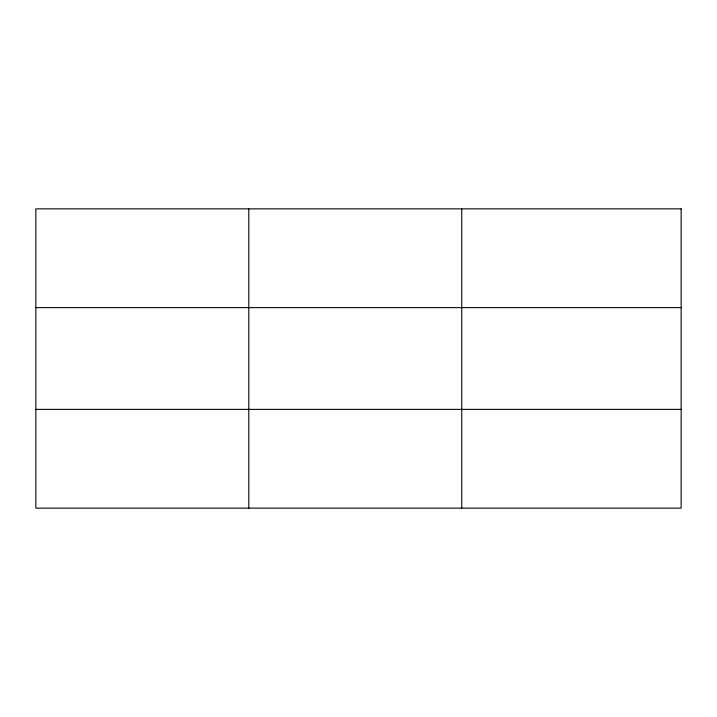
<?xml version="1.0" encoding="UTF-8"?>
<svg xmlns="http://www.w3.org/2000/svg" width="717" height="717" viewBox="0 0 717 717"><rect width="100%" height="100%" fill="white"/><g stroke="black" fill="none" stroke-linecap="round" stroke-linejoin="round"><path stroke-width="1.08" d="M248.799 508.138L248.799 208.862M461.748 508.138L461.748 208.862M35.85 307.62L681.15 307.62M35.85 409.38L681.15 409.38M681.15 208.862L681.15 508.138L35.85 508.138L35.85 208.862L681.15 208.862"/></g></svg>
